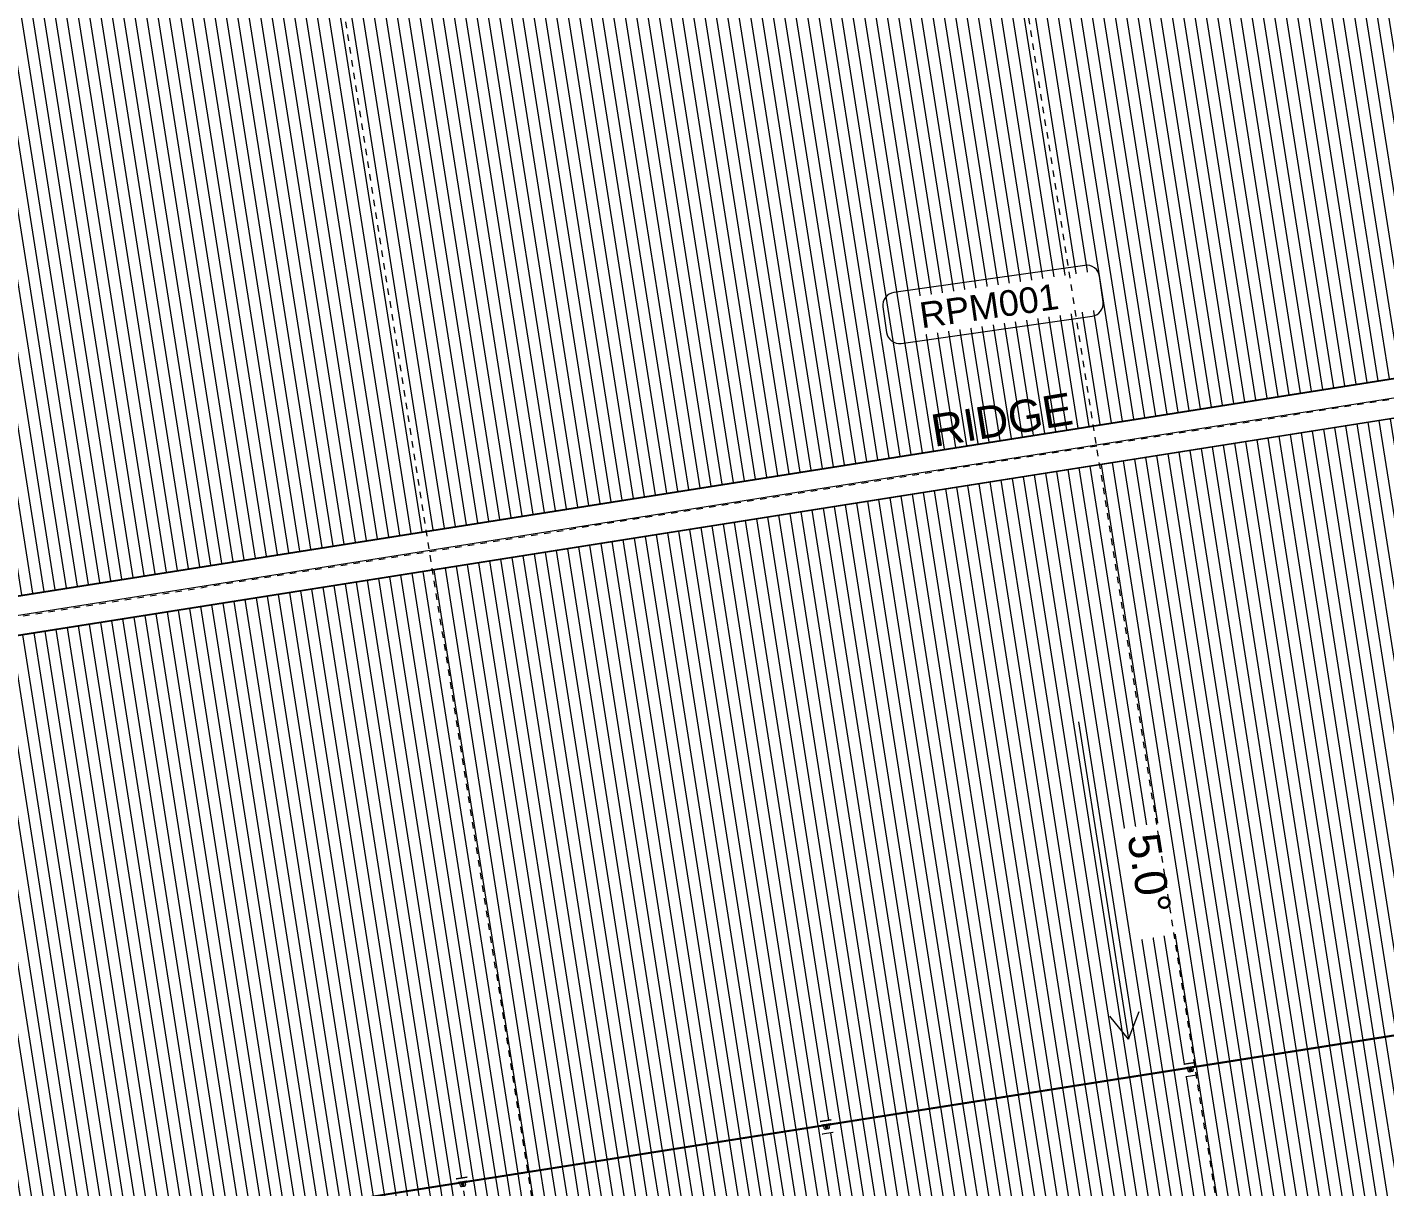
# Model space of a CAD drawing. Header units: metres. Extents: x -2358 to -2216, y 3959 to 4067.
# Drawn here: x -2287.64 to -2266.53, y 4015.46 to 4033.5 of the extents above; entities that cross this region are included whole.
import ezdxf

# ---------------------------------------------------------------- set-up
doc = ezdxf.new("R2010")
doc.units = ezdxf.units.M
doc.linetypes.add('Grid Line', pattern=[0.021, 0.012, -0.003, 0.003, -0.003])
for name, color, linetype, lineweight in [('A-ROOF', 132, 'Continuous', 5), ('A-ROOF-IDEN', 132, 'Continuous', 5), ('A-ROOF-PATT', 132, 'Continuous', 5), ('G-ANNO-DIMS', 111, 'Continuous', 5), ('G-ANNO-TEXT', 231, 'Continuous', 5), ('Q-SPCQ', 91, 'Continuous', 5), ('S-GRID', 1, 'Continuous', 5)]:
    doc.layers.add(name, color=color, linetype=linetype, lineweight=lineweight)
doc.styles.add('Arial', font='arial.ttf', dxfattribs={"height": 0.5})
doc.styles.add('Arial_1', font='arial.ttf', dxfattribs={"height": 0.4})

# ---------------------------------------------------------------- blocks, each defined once
blk = doc.blocks.new('Static Line_Sayfa_Metal Deck_Pan Mount - Up to 15 _ pitch - Max 2 Users-1847625-ROOF - Part B')
at = {"layer": 'Q-SPCQ'}
for p, q in [((-2241.27, 4021.782), (-2314.822, 4010.184)), ((-2314.821, 4010.176), (-2241.269, 4021.774)), ((-2269.656, 4017.371), (-2269.652, 4017.37)), ((-2269.651, 4017.37), (-2269.654, 4017.371)), ((-2269.651, 4017.37), (-2269.487, 4017.396)), ((-2269.489, 4017.396), (-2269.65, 4017.37)), ((-2269.485, 4017.398), (-2269.488, 4017.396)), ((-2269.486, 4017.396), (-2269.483, 4017.398)), ((-2269.625, 4017.313), (-2269.629, 4017.311)), ((-2269.628, 4017.306), (-2269.629, 4017.311)), ((-2269.627, 4017.302), (-2269.628, 4017.306)), ((-2269.627, 4017.301), (-2269.623, 4017.301)), ((-2269.621, 4017.173), (-2269.625, 4017.174)), ((-2269.497, 4017.333), (-2269.622, 4017.314)), ((-2269.62, 4017.301), (-2269.495, 4017.321)), ((-2269.456, 4017.199), (-2269.62, 4017.173)), ((-2269.521, 4017.331), (-2269.6, 4017.319)), ((-2269.6, 4017.318), (-2269.6, 4017.319)), ((-2269.599, 4017.318), (-2269.599, 4017.317)), ((-2269.591, 4017.263), (-2269.597, 4017.305)), ((-2269.574, 4017.251), (-2269.524, 4017.259)), ((-2269.573, 4017.281), (-2269.573, 4017.281)), ((-2269.565, 4017.282), (-2269.565, 4017.282)), ((-2269.563, 4017.282), (-2269.563, 4017.282)), ((-2269.544, 4017.285), (-2269.544, 4017.285)), ((-2269.542, 4017.285), (-2269.542, 4017.286)), ((-2269.534, 4017.287), (-2269.534, 4017.287)), ((-2269.52, 4017.329), (-2269.521, 4017.331)), ((-2269.521, 4017.331), (-2269.521, 4017.331)), ((-2269.518, 4017.318), (-2269.512, 4017.276)), ((-2269.491, 4017.333), (-2269.495, 4017.334)), ((-2269.493, 4017.321), (-2269.489, 4017.323)), ((-2269.491, 4017.333), (-2269.49, 4017.328)), ((-2269.49, 4017.328), (-2269.489, 4017.323)), ((-2269.452, 4017.201), (-2269.455, 4017.199)), ((-2275.314, 4016.479), (-2275.31, 4016.478)), ((-2275.308, 4016.478), (-2275.312, 4016.479)), ((-2275.309, 4016.478), (-2275.145, 4016.504)), ((-2275.147, 4016.504), (-2275.307, 4016.478)), ((-2275.282, 4016.421), (-2275.287, 4016.419)), ((-2275.286, 4016.414), (-2275.287, 4016.419)), ((-2275.285, 4016.409), (-2275.286, 4016.414)), ((-2275.285, 4016.41), (-2275.285, 4016.412)), ((-2275.285, 4016.409), (-2275.28, 4016.409)), ((-2275.155, 4016.441), (-2275.28, 4016.422)), ((-2275.278, 4016.409), (-2275.153, 4016.429)), ((-2275.178, 4016.439), (-2275.257, 4016.426)), ((-2275.257, 4016.426), (-2275.257, 4016.426)), ((-2275.257, 4016.426), (-2275.257, 4016.425)), ((-2275.249, 4016.371), (-2275.255, 4016.413)), ((-2275.231, 4016.389), (-2275.231, 4016.389)), ((-2275.231, 4016.359), (-2275.182, 4016.367)), ((-2275.223, 4016.39), (-2275.223, 4016.389)), ((-2275.221, 4016.39), (-2275.221, 4016.39)), ((-2275.202, 4016.393), (-2275.202, 4016.393)), ((-2275.2, 4016.393), (-2275.2, 4016.394)), ((-2275.192, 4016.395), (-2275.192, 4016.395)), ((-2275.178, 4016.437), (-2275.178, 4016.439)), ((-2275.178, 4016.439), (-2275.178, 4016.439)), ((-2275.176, 4016.425), (-2275.17, 4016.384)), ((-2275.148, 4016.441), (-2275.153, 4016.441)), ((-2275.151, 4016.429), (-2275.147, 4016.431)), ((-2275.148, 4016.441), (-2275.147, 4016.436)), ((-2275.147, 4016.435), (-2275.147, 4016.431)), ((-2275.147, 4016.434), (-2275.147, 4016.432)), ((-2275.143, 4016.505), (-2275.146, 4016.504)), ((-2275.144, 4016.504), (-2275.141, 4016.506)), ((-2275.279, 4016.281), (-2275.283, 4016.282)), ((-2275.114, 4016.307), (-2275.278, 4016.281)), ((-2275.11, 4016.309), (-2275.113, 4016.307)), ((-2280.971, 4015.586), (-2280.967, 4015.586)), ((-2280.966, 4015.586), (-2280.969, 4015.587)), ((-2280.966, 4015.586), (-2280.803, 4015.612)), ((-2280.804, 4015.612), (-2280.965, 4015.586)), ((-2280.94, 4015.529), (-2280.944, 4015.527)), ((-2280.943, 4015.522), (-2280.944, 4015.527)), ((-2280.943, 4015.517), (-2280.943, 4015.522)), ((-2280.943, 4015.517), (-2280.938, 4015.517)), ((-2280.813, 4015.549), (-2280.938, 4015.529)), ((-2280.936, 4015.517), (-2280.811, 4015.536)), ((-2280.836, 4015.547), (-2280.915, 4015.534)), ((-2280.915, 4015.534), (-2280.915, 4015.534)), ((-2280.915, 4015.534), (-2280.915, 4015.533)), ((-2280.906, 4015.479), (-2280.913, 4015.521)), ((-2280.889, 4015.497), (-2280.889, 4015.497)), ((-2280.889, 4015.467), (-2280.84, 4015.474)), ((-2280.881, 4015.498), (-2280.881, 4015.497)), ((-2280.878, 4015.497), (-2280.878, 4015.497)), ((-2280.859, 4015.5), (-2280.859, 4015.501)), ((-2280.857, 4015.501), (-2280.857, 4015.502)), ((-2280.849, 4015.503), (-2280.849, 4015.503)), ((-2280.836, 4015.545), (-2280.836, 4015.547)), ((-2280.836, 4015.547), (-2280.836, 4015.547)), ((-2280.834, 4015.533), (-2280.827, 4015.492)), ((-2280.806, 4015.549), (-2280.81, 4015.549)), ((-2280.808, 4015.537), (-2280.804, 4015.539)), ((-2280.806, 4015.549), (-2280.805, 4015.543)), ((-2280.805, 4015.543), (-2280.804, 4015.539)), ((-2280.8, 4015.613), (-2280.803, 4015.612)), ((-2280.802, 4015.612), (-2280.798, 4015.614))]:
    blk.add_line(p, q, dxfattribs=at)
at = {"layer": 'Q-SPCQ', "flags": 128}
for points in [[(-2269.625, 4017.313), (-2269.624, 4017.313), (-2269.624, 4017.313), (-2269.624, 4017.313), (-2269.623, 4017.314), (-2269.623, 4017.314), (-2269.622, 4017.314)], [(-2269.62, 4017.301), (-2269.621, 4017.301), (-2269.621, 4017.301), (-2269.622, 4017.301), (-2269.622, 4017.301), (-2269.622, 4017.301), (-2269.623, 4017.301)], [(-2269.565, 4017.282), (-2269.565, 4017.281), (-2269.565, 4017.281), (-2269.565, 4017.28), (-2269.565, 4017.28), (-2269.565, 4017.279), (-2269.564, 4017.279), (-2269.564, 4017.278), (-2269.564, 4017.278), (-2269.564, 4017.278), (-2269.564, 4017.277), (-2269.563, 4017.277), (-2269.563, 4017.276), (-2269.563, 4017.276), (-2269.562, 4017.276), (-2269.562, 4017.275), (-2269.562, 4017.275), (-2269.561, 4017.275), (-2269.561, 4017.274), (-2269.561, 4017.274), (-2269.56, 4017.274), (-2269.56, 4017.274), (-2269.56, 4017.273), (-2269.559, 4017.273), (-2269.559, 4017.273), (-2269.558, 4017.273), (-2269.558, 4017.272), (-2269.557, 4017.272), (-2269.557, 4017.272), (-2269.556, 4017.272), (-2269.556, 4017.272), (-2269.556, 4017.272), (-2269.555, 4017.272), (-2269.555, 4017.272), (-2269.554, 4017.272), (-2269.554, 4017.272), (-2269.553, 4017.272), (-2269.553, 4017.272), (-2269.552, 4017.272), (-2269.552, 4017.272), (-2269.552, 4017.272)], [(-2269.563, 4017.282), (-2269.563, 4017.281), (-2269.563, 4017.281), (-2269.563, 4017.28), (-2269.563, 4017.28), (-2269.563, 4017.28), (-2269.562, 4017.279), (-2269.562, 4017.279), (-2269.562, 4017.279), (-2269.562, 4017.278), (-2269.562, 4017.278), (-2269.561, 4017.278), (-2269.561, 4017.277), (-2269.561, 4017.277), (-2269.561, 4017.277), (-2269.561, 4017.276), (-2269.56, 4017.276), (-2269.56, 4017.276), (-2269.56, 4017.276), (-2269.559, 4017.275), (-2269.559, 4017.275), (-2269.559, 4017.275), (-2269.558, 4017.275), (-2269.558, 4017.275), (-2269.558, 4017.274), (-2269.557, 4017.274), (-2269.557, 4017.274), (-2269.557, 4017.274), (-2269.556, 4017.274), (-2269.556, 4017.274), (-2269.556, 4017.274), (-2269.555, 4017.274), (-2269.555, 4017.273), (-2269.554, 4017.273), (-2269.554, 4017.273), (-2269.554, 4017.273), (-2269.553, 4017.273), (-2269.553, 4017.273), (-2269.552, 4017.273), (-2269.552, 4017.274), (-2269.552, 4017.274)], [(-2269.552, 4017.272), (-2269.551, 4017.272), (-2269.551, 4017.272), (-2269.55, 4017.272), (-2269.55, 4017.272), (-2269.549, 4017.272), (-2269.549, 4017.273), (-2269.549, 4017.273), (-2269.548, 4017.273), (-2269.548, 4017.273), (-2269.547, 4017.273), (-2269.547, 4017.274), (-2269.547, 4017.274), (-2269.546, 4017.274), (-2269.546, 4017.275), (-2269.545, 4017.275), (-2269.545, 4017.275), (-2269.545, 4017.276), (-2269.545, 4017.276), (-2269.544, 4017.276), (-2269.544, 4017.277), (-2269.544, 4017.277), (-2269.543, 4017.277), (-2269.543, 4017.278), (-2269.543, 4017.278), (-2269.543, 4017.279), (-2269.543, 4017.279), (-2269.542, 4017.28), (-2269.542, 4017.28), (-2269.542, 4017.28), (-2269.542, 4017.281), (-2269.542, 4017.281), (-2269.542, 4017.282), (-2269.542, 4017.282), (-2269.542, 4017.283), (-2269.542, 4017.283), (-2269.542, 4017.284), (-2269.542, 4017.284), (-2269.542, 4017.285), (-2269.542, 4017.285), (-2269.542, 4017.285)], [(-2269.552, 4017.274), (-2269.552, 4017.274), (-2269.551, 4017.274), (-2269.551, 4017.274), (-2269.55, 4017.274), (-2269.55, 4017.274), (-2269.55, 4017.274), (-2269.549, 4017.274), (-2269.549, 4017.274), (-2269.549, 4017.275), (-2269.548, 4017.275), (-2269.548, 4017.275), (-2269.548, 4017.275), (-2269.547, 4017.276), (-2269.547, 4017.276), (-2269.547, 4017.276), (-2269.547, 4017.276), (-2269.546, 4017.277), (-2269.546, 4017.277), (-2269.546, 4017.277), (-2269.546, 4017.278), (-2269.545, 4017.278), (-2269.545, 4017.278), (-2269.545, 4017.278), (-2269.545, 4017.279), (-2269.545, 4017.279), (-2269.544, 4017.28), (-2269.544, 4017.28), (-2269.544, 4017.28), (-2269.544, 4017.281), (-2269.544, 4017.281), (-2269.544, 4017.281), (-2269.544, 4017.282), (-2269.544, 4017.282), (-2269.544, 4017.283), (-2269.544, 4017.283), (-2269.544, 4017.283), (-2269.544, 4017.284), (-2269.544, 4017.284), (-2269.544, 4017.285), (-2269.544, 4017.285)], [(-2269.497, 4017.333), (-2269.497, 4017.334), (-2269.496, 4017.334), (-2269.496, 4017.334), (-2269.496, 4017.334), (-2269.495, 4017.334), (-2269.495, 4017.334)], [(-2269.493, 4017.321), (-2269.493, 4017.321), (-2269.494, 4017.321), (-2269.494, 4017.321), (-2269.494, 4017.321), (-2269.495, 4017.321), (-2269.495, 4017.321)], [(-2275.282, 4016.421), (-2275.282, 4016.421), (-2275.282, 4016.421), (-2275.281, 4016.421), (-2275.281, 4016.421), (-2275.281, 4016.422), (-2275.28, 4016.422)], [(-2275.278, 4016.409), (-2275.279, 4016.409), (-2275.279, 4016.409), (-2275.279, 4016.409), (-2275.28, 4016.409), (-2275.28, 4016.409), (-2275.28, 4016.409)], [(-2275.223, 4016.389), (-2275.223, 4016.389), (-2275.223, 4016.389), (-2275.223, 4016.388), (-2275.222, 4016.388), (-2275.222, 4016.387), (-2275.222, 4016.387), (-2275.222, 4016.386), (-2275.222, 4016.386), (-2275.221, 4016.385), (-2275.221, 4016.385), (-2275.221, 4016.385), (-2275.221, 4016.384), (-2275.22, 4016.384), (-2275.22, 4016.384), (-2275.22, 4016.383), (-2275.219, 4016.383), (-2275.219, 4016.383), (-2275.219, 4016.382), (-2275.218, 4016.382), (-2275.218, 4016.382), (-2275.218, 4016.381), (-2275.217, 4016.381), (-2275.217, 4016.381), (-2275.216, 4016.381), (-2275.216, 4016.381), (-2275.216, 4016.38), (-2275.215, 4016.38), (-2275.215, 4016.38), (-2275.214, 4016.38), (-2275.214, 4016.38), (-2275.213, 4016.38), (-2275.213, 4016.38), (-2275.212, 4016.38), (-2275.212, 4016.38), (-2275.211, 4016.38), (-2275.211, 4016.38), (-2275.21, 4016.38), (-2275.21, 4016.38), (-2275.21, 4016.38), (-2275.209, 4016.38)], [(-2275.221, 4016.39), (-2275.221, 4016.389), (-2275.221, 4016.389), (-2275.221, 4016.388), (-2275.22, 4016.388), (-2275.22, 4016.388), (-2275.22, 4016.387), (-2275.22, 4016.387), (-2275.22, 4016.387), (-2275.22, 4016.386), (-2275.219, 4016.386), (-2275.219, 4016.386), (-2275.219, 4016.385), (-2275.219, 4016.385), (-2275.218, 4016.385), (-2275.218, 4016.384), (-2275.218, 4016.384), (-2275.218, 4016.384), (-2275.217, 4016.384), (-2275.217, 4016.383), (-2275.217, 4016.383), (-2275.216, 4016.383), (-2275.216, 4016.383), (-2275.216, 4016.382), (-2275.215, 4016.382), (-2275.215, 4016.382), (-2275.215, 4016.382), (-2275.214, 4016.382), (-2275.214, 4016.382), (-2275.214, 4016.382), (-2275.213, 4016.382), (-2275.213, 4016.381), (-2275.212, 4016.381), (-2275.212, 4016.381), (-2275.212, 4016.381), (-2275.211, 4016.381), (-2275.211, 4016.381), (-2275.211, 4016.381), (-2275.21, 4016.381), (-2275.21, 4016.381), (-2275.21, 4016.381)], [(-2275.21, 4016.381), (-2275.209, 4016.381), (-2275.209, 4016.382), (-2275.209, 4016.382), (-2275.208, 4016.382), (-2275.208, 4016.382), (-2275.207, 4016.382), (-2275.207, 4016.382), (-2275.207, 4016.382), (-2275.206, 4016.383), (-2275.206, 4016.383), (-2275.206, 4016.383), (-2275.205, 4016.383), (-2275.205, 4016.383), (-2275.205, 4016.384), (-2275.205, 4016.384), (-2275.204, 4016.384), (-2275.204, 4016.384), (-2275.204, 4016.385), (-2275.203, 4016.385), (-2275.203, 4016.385), (-2275.203, 4016.386), (-2275.203, 4016.386), (-2275.203, 4016.386), (-2275.202, 4016.387), (-2275.202, 4016.387), (-2275.202, 4016.387), (-2275.202, 4016.388), (-2275.202, 4016.388), (-2275.202, 4016.389), (-2275.202, 4016.389), (-2275.202, 4016.389), (-2275.202, 4016.39), (-2275.202, 4016.39), (-2275.201, 4016.39), (-2275.201, 4016.391), (-2275.201, 4016.391), (-2275.201, 4016.392), (-2275.202, 4016.392), (-2275.202, 4016.392), (-2275.202, 4016.393)], [(-2275.209, 4016.38), (-2275.209, 4016.38), (-2275.208, 4016.38), (-2275.208, 4016.38), (-2275.208, 4016.38), (-2275.207, 4016.38), (-2275.207, 4016.38), (-2275.206, 4016.381), (-2275.206, 4016.381), (-2275.205, 4016.381), (-2275.205, 4016.381), (-2275.205, 4016.382), (-2275.204, 4016.382), (-2275.204, 4016.382), (-2275.204, 4016.382), (-2275.203, 4016.383), (-2275.203, 4016.383), (-2275.203, 4016.383), (-2275.202, 4016.384), (-2275.202, 4016.384), (-2275.202, 4016.385), (-2275.201, 4016.385), (-2275.201, 4016.385), (-2275.201, 4016.386), (-2275.201, 4016.386), (-2275.2, 4016.387), (-2275.2, 4016.387), (-2275.2, 4016.387), (-2275.2, 4016.388), (-2275.2, 4016.388), (-2275.2, 4016.389), (-2275.2, 4016.389), (-2275.2, 4016.39), (-2275.2, 4016.39), (-2275.199, 4016.391), (-2275.199, 4016.391), (-2275.199, 4016.392), (-2275.199, 4016.392), (-2275.2, 4016.393), (-2275.2, 4016.393), (-2275.2, 4016.393)], [(-2275.155, 4016.441), (-2275.155, 4016.441), (-2275.154, 4016.441), (-2275.154, 4016.441), (-2275.153, 4016.441), (-2275.153, 4016.441), (-2275.153, 4016.441)], [(-2275.151, 4016.429), (-2275.151, 4016.429), (-2275.151, 4016.429), (-2275.152, 4016.429), (-2275.152, 4016.429), (-2275.153, 4016.429), (-2275.153, 4016.429)], [(-2280.94, 4015.529), (-2280.94, 4015.529), (-2280.939, 4015.529), (-2280.939, 4015.529), (-2280.939, 4015.529), (-2280.938, 4015.529), (-2280.938, 4015.529)], [(-2280.936, 4015.517), (-2280.936, 4015.517), (-2280.937, 4015.517), (-2280.937, 4015.517), (-2280.937, 4015.517), (-2280.938, 4015.517), (-2280.938, 4015.517)], [(-2280.881, 4015.497), (-2280.88, 4015.497), (-2280.88, 4015.496), (-2280.88, 4015.496), (-2280.88, 4015.496), (-2280.88, 4015.495), (-2280.88, 4015.495), (-2280.88, 4015.494), (-2280.879, 4015.494), (-2280.879, 4015.493), (-2280.879, 4015.493), (-2280.879, 4015.493), (-2280.878, 4015.492), (-2280.878, 4015.492), (-2280.878, 4015.491), (-2280.877, 4015.491), (-2280.877, 4015.491), (-2280.877, 4015.49), (-2280.876, 4015.49), (-2280.876, 4015.49), (-2280.876, 4015.49), (-2280.875, 4015.489), (-2280.875, 4015.489), (-2280.874, 4015.489), (-2280.874, 4015.489), (-2280.874, 4015.488), (-2280.873, 4015.488), (-2280.873, 4015.488), (-2280.872, 4015.488), (-2280.872, 4015.488), (-2280.871, 4015.488), (-2280.871, 4015.488), (-2280.87, 4015.488), (-2280.87, 4015.488), (-2280.87, 4015.487), (-2280.869, 4015.487), (-2280.869, 4015.487), (-2280.868, 4015.487), (-2280.868, 4015.488), (-2280.867, 4015.488), (-2280.867, 4015.488)], [(-2280.878, 4015.497), (-2280.878, 4015.497), (-2280.878, 4015.497), (-2280.878, 4015.496), (-2280.878, 4015.496), (-2280.878, 4015.496), (-2280.878, 4015.495), (-2280.878, 4015.495), (-2280.877, 4015.494), (-2280.877, 4015.494), (-2280.877, 4015.494), (-2280.877, 4015.493), (-2280.877, 4015.493), (-2280.876, 4015.493), (-2280.876, 4015.493), (-2280.876, 4015.492), (-2280.876, 4015.492), (-2280.875, 4015.492), (-2280.875, 4015.491), (-2280.875, 4015.491), (-2280.874, 4015.491), (-2280.874, 4015.491), (-2280.874, 4015.491), (-2280.873, 4015.49), (-2280.873, 4015.49), (-2280.873, 4015.49), (-2280.872, 4015.49), (-2280.872, 4015.49), (-2280.872, 4015.49), (-2280.871, 4015.489), (-2280.871, 4015.489), (-2280.871, 4015.489), (-2280.87, 4015.489), (-2280.87, 4015.489), (-2280.869, 4015.489), (-2280.869, 4015.489), (-2280.869, 4015.489), (-2280.868, 4015.489), (-2280.868, 4015.489), (-2280.867, 4015.489), (-2280.867, 4015.489)], [(-2280.867, 4015.488), (-2280.867, 4015.488), (-2280.866, 4015.488), (-2280.866, 4015.488), (-2280.865, 4015.488), (-2280.865, 4015.488), (-2280.864, 4015.488), (-2280.864, 4015.489), (-2280.864, 4015.489), (-2280.863, 4015.489), (-2280.863, 4015.489), (-2280.862, 4015.489), (-2280.862, 4015.49), (-2280.862, 4015.49), (-2280.861, 4015.49), (-2280.861, 4015.491), (-2280.861, 4015.491), (-2280.86, 4015.491), (-2280.86, 4015.492), (-2280.86, 4015.492), (-2280.859, 4015.492), (-2280.859, 4015.493), (-2280.859, 4015.493), (-2280.859, 4015.494), (-2280.858, 4015.494), (-2280.858, 4015.494), (-2280.858, 4015.495), (-2280.858, 4015.495), (-2280.858, 4015.496), (-2280.858, 4015.496), (-2280.857, 4015.497), (-2280.857, 4015.497), (-2280.857, 4015.498), (-2280.857, 4015.498), (-2280.857, 4015.499), (-2280.857, 4015.499), (-2280.857, 4015.499), (-2280.857, 4015.5), (-2280.857, 4015.5), (-2280.857, 4015.501), (-2280.857, 4015.501)], [(-2280.867, 4015.489), (-2280.867, 4015.489), (-2280.867, 4015.489), (-2280.866, 4015.49), (-2280.866, 4015.49), (-2280.865, 4015.49), (-2280.865, 4015.49), (-2280.865, 4015.49), (-2280.864, 4015.49), (-2280.864, 4015.49), (-2280.864, 4015.491), (-2280.863, 4015.491), (-2280.863, 4015.491), (-2280.863, 4015.491), (-2280.863, 4015.492), (-2280.862, 4015.492), (-2280.862, 4015.492), (-2280.862, 4015.492), (-2280.861, 4015.493), (-2280.861, 4015.493), (-2280.861, 4015.493), (-2280.861, 4015.494), (-2280.861, 4015.494), (-2280.86, 4015.494), (-2280.86, 4015.495), (-2280.86, 4015.495), (-2280.86, 4015.495), (-2280.86, 4015.496), (-2280.86, 4015.496), (-2280.859, 4015.496), (-2280.859, 4015.497), (-2280.859, 4015.497), (-2280.859, 4015.498), (-2280.859, 4015.498), (-2280.859, 4015.498), (-2280.859, 4015.499), (-2280.859, 4015.499), (-2280.859, 4015.5), (-2280.859, 4015.5), (-2280.859, 4015.5), (-2280.859, 4015.5)], [(-2280.813, 4015.549), (-2280.812, 4015.549), (-2280.812, 4015.549), (-2280.811, 4015.549), (-2280.811, 4015.549), (-2280.811, 4015.549), (-2280.81, 4015.549)], [(-2280.808, 4015.537), (-2280.809, 4015.537), (-2280.809, 4015.537), (-2280.81, 4015.537), (-2280.81, 4015.537), (-2280.81, 4015.536), (-2280.811, 4015.536)]]:
    blk.add_lwpolyline(points, dxfattribs=at)
at = {"layer": 'Q-SPCQ'}
for centre, major_axis, ratio, start_param, end_param in [((-2269.651, 4017.37), (0.000988, 0.000156), 0.087156, 3.393752, 4.712389), ((-2269.65, 4017.371), (0.000988, 0.000156), 0.087156, 3.393752, 3.833298), ((-2269.65, 4017.371), (0.000988, 0.000156), 0.087156, 4.492616, 4.712389), ((-2269.489, 4017.396), (0.000988, 0.000156), 0.087156, 4.712389, 4.932162), ((-2269.489, 4017.396), (0.000988, 0.000156), 0.087156, 5.371707, 6.031026), ((-2269.487, 4017.396), (0.000988, 0.000156), 0.087156, 4.712389, 6.031026), ((-2269.62, 4017.173), (0.000988, 0.000156), 0.087156, 3.393752, 4.712389), ((-2269.661, 4017.306), (0.0691, 0.0109), 0.087156, 0.229391, 0.458783), ((-2269.576, 4017.266), (0.0148, 0.0023), 0.996195, 3.141593, 4.712389), ((-2269.576, 4017.266), (0.0148, 0.0023), 0.996195, 3.435816, 4.147516), ((-2269.554, 4017.284), (0.0196, 0.0031), 0.996195, 1.570796, 3.141593), ((-2269.554, 4017.284), (0.0196, 0.0031), 0.996195, 1.570796, 4.712389), ((-2269.554, 4017.284), (0.0116, 0.0018), 0.996195, 1.570796, 4.712389), ((-2269.554, 4017.284), (0.0196, 0.0031), 0.996195, 0, 1.570796), ((-2269.554, 4017.284), (0.0196, 0.0031), 0.996195, 4.712389, 7.853982), ((-2269.554, 4017.284), (0.0116, 0.0018), 0.996195, 4.712389, 7.853982), ((-2269.458, 4017.338), (0.0691, 0.0109), 0.087156, 2.68281, 2.912201), ((-2269.527, 4017.273), (0.0148, 0.0023), 0.996195, 4.712389, 6.283185), ((-2269.527, 4017.274), (0.0148, 0.0023), 0.996195, 5.565007, 5.954166), ((-2269.456, 4017.199), (0.000988, 0.000156), 0.087156, 4.712389, 6.031026), ((-2275.309, 4016.478), (0.000988, 0.000156), 0.087156, 3.393752, 4.712389), ((-2275.307, 4016.478), (0.000988, 0.000156), 0.087156, 4.492616, 4.712389), ((-2275.307, 4016.478), (0.000988, 0.000156), 0.087156, 3.393752, 3.833298), ((-2275.319, 4016.414), (0.0691, 0.0109), 0.087156, 0.229391, 0.458783), ((-2275.234, 4016.374), (0.0148, 0.0023), 0.996195, 3.141593, 4.712389), ((-2275.234, 4016.374), (0.0148, 0.0023), 0.996195, 3.435816, 4.147516), ((-2275.211, 4016.392), (0.0196, 0.0031), 0.996195, 1.570796, 3.141593), ((-2275.211, 4016.392), (0.0196, 0.0031), 0.996195, 1.570796, 4.712389), ((-2275.211, 4016.392), (0.0116, 0.0018), 0.996195, 1.570796, 4.712389), ((-2275.211, 4016.392), (0.0196, 0.0031), 0.996195, 0, 1.570796), ((-2275.211, 4016.392), (0.0196, 0.0031), 0.996195, 4.712389, 7.853982), ((-2275.211, 4016.392), (0.0116, 0.0018), 0.996195, 4.712389, 7.853982), ((-2275.116, 4016.446), (0.0691, 0.0109), 0.087156, 2.68281, 2.912201), ((-2275.184, 4016.381), (0.0148, 0.0023), 0.996195, 4.712389, 6.283185), ((-2275.184, 4016.382), (0.0148, 0.0023), 0.996195, 5.565007, 5.954166), ((-2275.147, 4016.504), (0.000988, 0.000156), 0.087156, 4.712389, 4.932162), ((-2275.147, 4016.504), (0.000988, 0.000156), 0.087156, 5.371707, 6.031026), ((-2275.145, 4016.504), (0.000988, 0.000156), 0.087156, 4.712389, 6.031026), ((-2275.278, 4016.281), (0.000988, 0.000156), 0.087156, 3.393752, 4.712389), ((-2275.114, 4016.307), (0.000988, 0.000156), 0.087156, 4.712389, 6.031026), ((-2280.967, 4015.586), (0.000988, 0.000156), 0.087156, 3.393752, 4.712389), ((-2280.965, 4015.586), (0.000988, 0.000156), 0.087156, 3.393752, 3.833298), ((-2280.965, 4015.586), (0.000988, 0.000156), 0.087156, 4.492616, 4.712389), ((-2280.977, 4015.522), (0.0691, 0.0109), 0.087156, 0.229391, 0.458783), ((-2280.891, 4015.481), (0.0148, 0.0023), 0.996195, 3.141593, 4.712389), ((-2280.891, 4015.482), (0.0148, 0.0023), 0.996195, 3.435816, 4.147516), ((-2280.869, 4015.5), (0.0196, 0.0031), 0.996195, 1.570796, 3.141593), ((-2280.869, 4015.5), (0.0196, 0.0031), 0.996195, 1.570796, 4.712389), ((-2280.869, 4015.5), (0.0116, 0.0018), 0.996195, 1.570796, 4.712389), ((-2280.869, 4015.5), (0.0196, 0.0031), 0.996195, 0, 1.570796), ((-2280.869, 4015.5), (0.0196, 0.0031), 0.996195, 4.712389, 7.853982), ((-2280.869, 4015.5), (0.0116, 0.0018), 0.996195, 4.712389, 7.853982), ((-2280.773, 4015.554), (0.0691, 0.0109), 0.087156, 2.68281, 2.912201), ((-2280.842, 4015.489), (0.0148, 0.0023), 0.996195, 4.712389, 6.283185), ((-2280.842, 4015.489), (0.0148, 0.0023), 0.996195, 5.565007, 5.954166), ((-2280.804, 4015.612), (0.000988, 0.000156), 0.087156, 5.371707, 6.031026), ((-2280.804, 4015.612), (0.000988, 0.000156), 0.087156, 4.712389, 4.932162), ((-2280.803, 4015.612), (0.000988, 0.000156), 0.087156, 4.712389, 6.031026)]:
    blk.add_ellipse(centre, major_axis=major_axis, ratio=ratio, start_param=start_param, end_param=end_param, dxfattribs=at)
blk = doc.blocks.new('Ridge Capping - Ridge Capping-1882401-ROOF - Part B')
at = {"layer": 'A-ROOF'}
for p, q in [((-2322.602, 4019.156), (-2233.048, 4033.309)), ((-2322.601, 4019.148), (-2233.037, 4033.303)), ((-2232.99, 4033.007), (-2322.795, 4018.815)), ((-2322.722, 4018.524), (-2232.943, 4032.712)), ((-2322.607, 4018.534), (-2232.952, 4032.702))]:
    blk.add_line(p, q, dxfattribs=at)
blk = doc.blocks.new('Roof Tag - Roof Tag 17W-1080807-ROOF - Part B')
at = {"layer": 'A-ROOF-IDEN'}
for p, q in [((0.0075, 0.002), (-0.0075, 0.002)), ((-0.0085, 0.001), (-0.0085, -0.001)), ((0.0085, -0.001), (0.0085, 0.001)), ((-0.0075, -0.002), (0.0075, -0.002))]:
    blk.add_line(p, q, dxfattribs=at)
for centre, start, end in [((-0.0075, 0.001), 90, 180), ((0.0075, 0.001), 360, 90), ((-0.0075, -0.001), 180, 270), ((0.0075, -0.001), 270, 0)]:
    blk.add_arc(centre, 0.001, start, end, dxfattribs=at)

msp = doc.modelspace()

# ---------------------------------------------------------------- hatches: boundary and pattern name
at = {"layer": 'A-ROOF-PATT'}
h = msp.add_hatch(dxfattribs=at)
h.set_pattern_fill('FP_5', color=256, style=0, pattern_type=2)
h.set_pattern_definition([(279, (-407.231, -207.713), (0.1728454596, 0.0273760314), [])])
h.paths.add_polyline_path([(-2322.602, 4019.156), (-2233.048, 4033.309), (-2236.106, 4052.614), (-2325.791, 4038.408), (-2325.542, 4036.836), (-2325.405, 4036.856), (-2322.871, 4020.853)])
h.paths.add_polyline_path([(-2318.159, 4029.239), (-2318.156, 4029.24), (-2318.156, 4029.239)])
h.paths.add_polyline_path([(-2283.786, 4034.822), (-2283.786, 4034.822), (-2283.782, 4034.822)])
h.paths.add_polyline_path([(-2255.622, 4039.355), (-2255.622, 4039.355), (-2255.618, 4039.355)])
h.paths.add_polyline_path([(-2244.356, 4041.169), (-2244.356, 4041.169), (-2244.352, 4041.169)])
h.paths.add_polyline_path([(-2239.344, 4041.923), (-2239.342, 4041.924), (-2239.342, 4041.924)])
h.paths.add_polyline_path([(-2323.545, 4028.254), (-2323.569, 4028.408), (-2323.025, 4028.496), (-2323.019, 4028.456), (-2322.97, 4028.463), (-2322.785, 4028.494), (-2317.745, 4029.308), (-2317.753, 4029.354), (-2317.749, 4029.353), (-2317.748, 4029.356), (-2317.584, 4029.382), (-2317.583, 4029.382), (-2317.58, 4029.381), (-2317.572, 4029.334), (-2312.112, 4030.213), (-2312.12, 4030.26), (-2312.116, 4030.26), (-2312.115, 4030.262), (-2311.951, 4030.288), (-2311.95, 4030.289), (-2311.947, 4030.288), (-2311.939, 4030.241), (-2306.479, 4031.12), (-2306.487, 4031.167), (-2306.483, 4031.167), (-2306.482, 4031.169), (-2306.318, 4031.195), (-2306.317, 4031.195), (-2306.314, 4031.195), (-2306.306, 4031.148), (-2300.846, 4032.027), (-2300.854, 4032.074), (-2300.85, 4032.073), (-2300.85, 4032.076), (-2300.685, 4032.102), (-2300.684, 4032.102), (-2300.681, 4032.101), (-2300.673, 4032.054), (-2295.213, 4032.933), (-2295.221, 4032.98), (-2295.217, 4032.98), (-2295.217, 4032.982), (-2295.052, 4033.008), (-2295.051, 4033.009), (-2295.048, 4033.008), (-2295.041, 4032.961), (-2289.58, 4033.84), (-2289.588, 4033.887), (-2289.584, 4033.887), (-2289.584, 4033.889), (-2289.419, 4033.915), (-2289.418, 4033.915), (-2289.415, 4033.915), (-2289.408, 4033.868), (-2283.948, 4034.746), (-2283.955, 4034.794), (-2283.951, 4034.793), (-2283.951, 4034.796), (-2283.786, 4034.821), (-2283.786, 4034.822), (-2283.782, 4034.821), (-2283.775, 4034.774), (-2278.315, 4035.653), (-2278.322, 4035.7), (-2278.318, 4035.7), (-2278.318, 4035.702), (-2278.153, 4035.728), (-2278.153, 4035.729), (-2278.149, 4035.728), (-2278.142, 4035.681), (-2272.682, 4036.56), (-2272.689, 4036.607), (-2272.686, 4036.606), (-2272.685, 4036.609), (-2272.52, 4036.635), (-2272.52, 4036.635), (-2272.516, 4036.635), (-2272.509, 4036.588), (-2267.049, 4037.466), (-2267.056, 4037.513), (-2267.053, 4037.513), (-2267.052, 4037.515), (-2266.887, 4037.541), (-2266.887, 4037.542), (-2266.884, 4037.541), (-2266.876, 4037.494), (-2261.416, 4038.373), (-2261.423, 4038.42), (-2261.42, 4038.42), (-2261.419, 4038.422), (-2261.254, 4038.448), (-2261.254, 4038.448), (-2261.251, 4038.448), (-2261.243, 4038.401), (-2255.783, 4039.28), (-2255.791, 4039.327), (-2255.787, 4039.326), (-2255.786, 4039.329), (-2255.622, 4039.355), (-2255.621, 4039.355), (-2255.618, 4039.355), (-2255.61, 4039.308), (-2250.15, 4040.186), (-2250.158, 4040.233), (-2250.154, 4040.233), (-2250.153, 4040.235), (-2249.989, 4040.261), (-2249.988, 4040.262), (-2249.985, 4040.261), (-2249.977, 4040.214), (-2244.517, 4041.093), (-2244.525, 4041.14), (-2244.521, 4041.14), (-2244.52, 4041.142), (-2244.356, 4041.168), (-2244.355, 4041.168), (-2244.352, 4041.168), (-2244.344, 4041.12), (-2244.156, 4041.15), (-2243.971, 4041.181), (-2239.07, 4041.969), (-2239.076, 4042.008), (-2238.531, 4042.095), (-2238.508, 4041.941), (-2239.052, 4041.854), (-2239.069, 4041.961), (-2239.155, 4041.947), (-2239.159, 4041.946), (-2239.192, 4041.942), (-2239.29, 4041.926), (-2239.301, 4041.923), (-2244.343, 4041.112), (-2244.32, 4040.971), (-2244.324, 4040.974), (-2244.325, 4040.972), (-2244.337, 4040.97), (-2244.49, 4040.946), (-2244.49, 4040.945), (-2244.493, 4040.945), (-2244.516, 4041.085), (-2249.976, 4040.206), (-2249.953, 4040.065), (-2249.957, 4040.067), (-2249.958, 4040.065), (-2249.97, 4040.063), (-2250.123, 4040.039), (-2250.123, 4040.039), (-2250.126, 4040.039), (-2250.149, 4040.179), (-2255.609, 4039.3), (-2255.586, 4039.158), (-2255.59, 4039.161), (-2255.591, 4039.158), (-2255.603, 4039.156), (-2255.755, 4039.132), (-2255.755, 4039.132), (-2255.759, 4039.132), (-2255.782, 4039.272), (-2261.242, 4038.393), (-2261.219, 4038.251), (-2261.223, 4038.254), (-2261.224, 4038.252), (-2261.236, 4038.25), (-2261.388, 4038.226), (-2261.388, 4038.225), (-2261.392, 4038.225), (-2261.415, 4038.365), (-2266.875, 4037.486), (-2266.852, 4037.345), (-2266.856, 4037.347), (-2266.857, 4037.345), (-2266.869, 4037.343), (-2267.021, 4037.319), (-2267.021, 4037.319), (-2267.025, 4037.319), (-2267.048, 4037.459), (-2272.508, 4036.58), (-2272.485, 4036.438), (-2272.489, 4036.441), (-2272.49, 4036.438), (-2272.502, 4036.436), (-2272.654, 4036.412), (-2272.654, 4036.412), (-2272.658, 4036.412), (-2272.68, 4036.552), (-2278.141, 4035.673), (-2278.118, 4035.531), (-2278.122, 4035.534), (-2278.122, 4035.532), (-2278.134, 4035.53), (-2278.287, 4035.506), (-2278.287, 4035.505), (-2278.291, 4035.505), (-2278.313, 4035.645), (-2283.773, 4034.766), (-2283.751, 4034.625), (-2283.755, 4034.628), (-2283.755, 4034.625), (-2283.767, 4034.623), (-2283.92, 4034.599), (-2283.92, 4034.599), (-2283.924, 4034.599), (-2283.946, 4034.739), (-2289.406, 4033.86), (-2289.384, 4033.718), (-2289.388, 4033.721), (-2289.388, 4033.719), (-2289.4, 4033.716), (-2289.553, 4033.692), (-2289.553, 4033.692), (-2289.557, 4033.692), (-2289.579, 4033.832), (-2295.039, 4032.953), (-2295.016, 4032.811), (-2295.021, 4032.814), (-2295.021, 4032.812), (-2295.033, 4032.81), (-2295.186, 4032.786), (-2295.186, 4032.785), (-2295.19, 4032.786), (-2295.212, 4032.925), (-2300.672, 4032.046), (-2300.649, 4031.905), (-2300.654, 4031.908), (-2300.654, 4031.905), (-2300.666, 4031.903), (-2300.819, 4031.879), (-2300.819, 4031.879), (-2300.823, 4031.879), (-2300.845, 4032.019), (-2306.305, 4031.14), (-2306.282, 4030.998), (-2306.286, 4031.001), (-2306.287, 4030.999), (-2306.299, 4030.996), (-2306.452, 4030.973), (-2306.452, 4030.972), (-2306.455, 4030.972), (-2306.478, 4031.112), (-2311.938, 4030.233), (-2311.915, 4030.091), (-2311.919, 4030.094), (-2311.92, 4030.092), (-2311.932, 4030.09), (-2312.085, 4030.066), (-2312.085, 4030.065), (-2312.088, 4030.066), (-2312.111, 4030.205), (-2317.571, 4029.327), (-2317.548, 4029.185), (-2317.552, 4029.188), (-2317.553, 4029.185), (-2317.565, 4029.183), (-2317.718, 4029.159), (-2317.718, 4029.159), (-2317.721, 4029.159), (-2317.746, 4029.299), (-2317.941, 4029.267), (-2317.941, 4029.268), (-2317.969, 4029.263), (-2317.979, 4029.261), (-2318.007, 4029.257), (-2318.104, 4029.242), (-2318.116, 4029.239), (-2323.017, 4028.447), (-2323.002, 4028.342), (-2323.501, 4028.261)])
h = msp.add_hatch(dxfattribs=at)
h.set_pattern_fill('FP_6', color=256, style=0, pattern_type=2)
h.set_pattern_definition([(98.961, (-407.14, -208.135), (-0.172864054, -0.027258373), [])])
h.paths.add_polyline_path([(-2319.622, 3999.249), (-2229.894, 4013.398), (-2232.952, 4032.702), (-2322.607, 4018.534), (-2319.555, 3999.26), (-2319.575, 3999.257)])
h.paths.add_polyline_path([(-2315.007, 4010.154), (-2314.999, 4010.156), (-2315.005, 4010.154)])
h.paths.add_polyline_path([(-2239.823, 4022.002), (-2239.823, 4022.003), (-2239.838, 4022.001)])
h.paths.add_polyline_path([(-2240.788, 4021.85), (-2240.788, 4021.851), (-2240.8, 4021.849)])
h.paths.add_polyline_path([(-2258.306, 4018.957), (-2258.306, 4018.957), (-2258.309, 4018.957)])
h.paths.add_polyline_path([(-2263.963, 4018.065), (-2263.963, 4018.065), (-2263.967, 4018.065)])
h.paths.add_polyline_path([(-2269.621, 4017.173), (-2269.621, 4017.173), (-2269.625, 4017.173)])
h.paths.add_polyline_path([(-2275.279, 4016.281), (-2275.279, 4016.281), (-2275.282, 4016.281)])
h.paths.add_polyline_path([(-2280.936, 4015.389), (-2280.936, 4015.389), (-2280.94, 4015.389)])
h.paths.add_polyline_path([(-2292.252, 4013.605), (-2292.252, 4013.605), (-2292.256, 4013.605)])
h.paths.add_polyline_path([(-2318.984, 4009.521), (-2318.984, 4009.522), (-2318.996, 4009.52)])
h.paths.add_polyline_path([(-2319.949, 4009.369), (-2319.949, 4009.37), (-2319.961, 4009.368)])
h.paths.add_polyline_path([(-2320.736, 4009.149), (-2320.759, 4009.303), (-2320.215, 4009.389), (-2320.206, 4009.336), (-2320.169, 4009.341), (-2320.158, 4009.344), (-2314.908, 4010.171), (-2314.917, 4010.234), (-2314.913, 4010.231), (-2314.913, 4010.233), (-2314.9, 4010.235), (-2314.748, 4010.259), (-2314.748, 4010.259), (-2314.744, 4010.259), (-2314.735, 4010.198), (-2309.25, 4011.063), (-2309.26, 4011.126), (-2309.256, 4011.123), (-2309.255, 4011.125), (-2309.243, 4011.127), (-2309.09, 4011.151), (-2309.09, 4011.151), (-2309.087, 4011.151), (-2309.077, 4011.09), (-2303.592, 4011.955), (-2303.602, 4012.018), (-2303.598, 4012.015), (-2303.597, 4012.017), (-2303.585, 4012.02), (-2303.433, 4012.043), (-2303.433, 4012.043), (-2303.429, 4012.043), (-2303.419, 4011.982), (-2297.934, 4012.847), (-2297.944, 4012.91), (-2297.94, 4012.907), (-2297.94, 4012.91), (-2297.927, 4012.912), (-2297.775, 4012.935), (-2297.775, 4012.936), (-2297.771, 4012.935), (-2297.761, 4012.874), (-2292.277, 4013.739), (-2292.287, 4013.802), (-2292.283, 4013.799), (-2292.282, 4013.802), (-2292.269, 4013.804), (-2292.117, 4013.827), (-2292.117, 4013.828), (-2292.113, 4013.827), (-2292.104, 4013.766), (-2286.619, 4014.631), (-2286.629, 4014.694), (-2286.625, 4014.691), (-2286.624, 4014.694), (-2286.612, 4014.696), (-2286.459, 4014.719), (-2286.459, 4014.72), (-2286.456, 4014.72), (-2286.446, 4014.658), (-2280.961, 4015.523), (-2280.971, 4015.586), (-2280.967, 4015.583), (-2280.966, 4015.586), (-2280.954, 4015.588), (-2280.802, 4015.611), (-2280.802, 4015.612), (-2280.798, 4015.612), (-2280.788, 4015.551), (-2275.304, 4016.415), (-2275.314, 4016.479), (-2275.309, 4016.476), (-2275.309, 4016.478), (-2275.296, 4016.48), (-2275.144, 4016.503), (-2275.144, 4016.504), (-2275.14, 4016.504), (-2275.131, 4016.443), (-2269.646, 4017.307), (-2269.656, 4017.371), (-2269.652, 4017.368), (-2269.651, 4017.37), (-2269.639, 4017.372), (-2269.486, 4017.396), (-2269.486, 4017.396), (-2269.483, 4017.396), (-2269.473, 4017.335), (-2263.988, 4018.2), (-2263.998, 4018.263), (-2263.994, 4018.26), (-2263.993, 4018.262), (-2263.981, 4018.264), (-2263.829, 4018.288), (-2263.829, 4018.288), (-2263.825, 4018.288), (-2263.815, 4018.227), (-2258.331, 4019.092), (-2258.34, 4019.155), (-2258.336, 4019.152), (-2258.336, 4019.154), (-2258.323, 4019.156), (-2258.171, 4019.18), (-2258.171, 4019.18), (-2258.167, 4019.18), (-2258.158, 4019.119), (-2252.673, 4019.984), (-2252.683, 4020.047), (-2252.679, 4020.044), (-2252.678, 4020.046), (-2252.666, 4020.049), (-2252.513, 4020.072), (-2252.513, 4020.072), (-2252.51, 4020.072), (-2252.5, 4020.011), (-2247.015, 4020.876), (-2247.025, 4020.939), (-2247.021, 4020.936), (-2247.02, 4020.938), (-2247.008, 4020.941), (-2246.856, 4020.964), (-2246.856, 4020.965), (-2246.852, 4020.964), (-2246.842, 4020.903), (-2241.357, 4021.768), (-2241.367, 4021.831), (-2241.363, 4021.828), (-2241.363, 4021.831), (-2241.35, 4021.833), (-2241.198, 4021.856), (-2241.198, 4021.857), (-2241.194, 4021.856), (-2241.183, 4021.795), (-2241.015, 4021.821), (-2240.986, 4021.827), (-2235.887, 4022.635), (-2235.892, 4022.685), (-2235.349, 4022.771), (-2235.326, 4022.617), (-2235.87, 4022.531), (-2235.885, 4022.625), (-2236.156, 4022.582), (-2236.418, 4022.541), (-2236.448, 4022.535), (-2241.183, 4021.786), (-2241.163, 4021.662), (-2241.167, 4021.662), (-2241.168, 4021.66), (-2241.333, 4021.634), (-2241.333, 4021.634), (-2241.336, 4021.634), (-2241.356, 4021.76), (-2246.841, 4020.895), (-2246.821, 4020.769), (-2246.825, 4020.77), (-2246.826, 4020.767), (-2246.99, 4020.742), (-2246.991, 4020.742), (-2246.994, 4020.742), (-2247.014, 4020.868), (-2252.499, 4020.003), (-2252.479, 4019.877), (-2252.483, 4019.878), (-2252.483, 4019.875), (-2252.648, 4019.85), (-2252.648, 4019.85), (-2252.652, 4019.85), (-2252.672, 4019.976), (-2258.156, 4019.111), (-2258.137, 4018.985), (-2258.14, 4018.986), (-2258.141, 4018.983), (-2258.306, 4018.958), (-2258.306, 4018.957), (-2258.309, 4018.958), (-2258.329, 4019.084), (-2263.814, 4018.219), (-2263.794, 4018.093), (-2263.798, 4018.094), (-2263.799, 4018.091), (-2263.963, 4018.066), (-2263.964, 4018.065), (-2263.967, 4018.066), (-2263.987, 4018.192), (-2269.472, 4017.327), (-2269.452, 4017.201), (-2269.456, 4017.201), (-2269.456, 4017.199), (-2269.621, 4017.174), (-2269.622, 4017.173), (-2269.625, 4017.174), (-2269.645, 4017.3), (-2275.129, 4016.435), (-2275.11, 4016.309), (-2275.113, 4016.309), (-2275.114, 4016.307), (-2275.279, 4016.282), (-2275.279, 4016.281), (-2275.283, 4016.282), (-2275.302, 4016.407), (-2280.787, 4015.543), (-2280.767, 4015.417), (-2280.771, 4015.417), (-2280.772, 4015.415), (-2280.936, 4015.389), (-2280.937, 4015.389), (-2280.94, 4015.39), (-2280.96, 4015.515), (-2286.445, 4014.651), (-2286.425, 4014.525), (-2286.429, 4014.525), (-2286.429, 4014.523), (-2286.594, 4014.497), (-2286.595, 4014.497), (-2286.598, 4014.497), (-2286.618, 4014.623), (-2292.103, 4013.758), (-2292.083, 4013.633), (-2292.086, 4013.633), (-2292.087, 4013.631), (-2292.252, 4013.605), (-2292.252, 4013.605), (-2292.256, 4013.605), (-2292.275, 4013.731), (-2297.76, 4012.866), (-2297.74, 4012.741), (-2297.744, 4012.741), (-2297.745, 4012.739), (-2297.91, 4012.713), (-2297.91, 4012.713), (-2297.913, 4012.713), (-2297.933, 4012.839), (-2303.418, 4011.974), (-2303.398, 4011.848), (-2303.402, 4011.849), (-2303.402, 4011.846), (-2303.567, 4011.821), (-2303.568, 4011.821), (-2303.571, 4011.821), (-2303.591, 4011.947), (-2309.076, 4011.082), (-2309.056, 4010.956), (-2309.06, 4010.957), (-2309.06, 4010.954), (-2309.225, 4010.929), (-2309.225, 4010.928), (-2309.229, 4010.929), (-2309.249, 4011.055), (-2314.733, 4010.19), (-2314.714, 4010.064), (-2314.717, 4010.065), (-2314.718, 4010.062), (-2314.883, 4010.037), (-2314.883, 4010.036), (-2314.886, 4010.037), (-2314.906, 4010.163), (-2315.151, 4010.124), (-2315.208, 4010.116), (-2315.309, 4010.1), (-2315.67, 4010.044), (-2315.709, 4010.037), (-2315.93, 4010.002), (-2316.194, 4009.961), (-2316.235, 4009.954), (-2316.524, 4009.909), (-2316.684, 4009.884), (-2316.894, 4009.851), (-2317.159, 4009.809), (-2317.2, 4009.802), (-2317.489, 4009.757), (-2317.648, 4009.732), (-2317.859, 4009.699), (-2318.12, 4009.658), (-2318.156, 4009.651), (-2320.205, 4009.327), (-2320.191, 4009.235), (-2320.708, 4009.154)])

# ---------------------------------------------------------------- linework, layer by layer
at = {"layer": 'G-ANNO-DIMS', "lineweight": 15}
for q in [(-2270.808, 4018.118), (-2270.352, 4018.189)]:
    msp.add_line((-2270.518, 4017.758), q, dxfattribs=at)
at = {"layer": 'S-GRID', "linetype": 'Grid Line'}
msp.add_line((-2277.009, 3997.728), (-2287.386, 4063.24), dxfattribs=at)

# ---------------------------------------------------------------- block references
at = {"layer": 'A-ROOF'}
msp.add_blockref('Ridge Capping - Ridge Capping-1882401-ROOF - Part B', (0, 0), dxfattribs=at)
at = {"layer": 'A-ROOF-IDEN', "xscale": 199.9999999999999, "yscale": 199.9999999999999, "zscale": 199.9999999999999, "rotation": 8.07967477176998}
msp.add_blockref('Roof Tag - Roof Tag 17W-1080807-ROOF - Part B', (-2272.624, 4029.188), dxfattribs=at)
at = {"layer": 'Q-SPCQ'}
msp.add_blockref('Static Line_Sayfa_Metal Deck_Pan Mount - Up to 15 _ pitch - Max 2 Users-1847625-ROOF - Part B', (0, 0), dxfattribs=at)

# ---------------------------------------------------------------- texts
at = {"layer": 'G-ANNO-TEXT', "color": 7, "insert": (-2273.619, 4027.464), "char_height": 0.5, "width": 2.67764, "attachment_point": 1, "rotation": 9.3065, "style": 'Arial'}
msp.add_mtext('RIDGE', dxfattribs=at)

# ---------------------------------------------------------------- next in the draw order: texts
at = {"layer": 'G-ANNO-DIMS', "lineweight": 15, "insert": (-2270.043, 4020.994), "char_height": 0.5, "width": 1.49365, "attachment_point": 1, "rotation": 278.9606, "line_spacing_factor": 0.941778, "style": 'Arial', "bg_fill": 3, "box_fill_scale": 1.25, "bg_fill_color": 256, "bg_fill_true_color": 13158600, "bg_fill_transparency": 0}
msp.add_mtext('5.0°', dxfattribs=at)

# ---------------------------------------------------------------- next in the draw order: linework, layer by layer
at = {"layer": 'G-ANNO-DIMS', "lineweight": 15}
msp.add_line((-2271.296, 4022.697), (-2270.518, 4017.758), dxfattribs=at)
at = {"layer": 'S-GRID', "linetype": 'Grid Line'}
msp.add_line((-2322.866, 4018.774), (-2223.511, 4034.511), dxfattribs=at)

# ---------------------------------------------------------------- next in the draw order: texts
at = {"layer": 'A-ROOF-IDEN', "insert": (-2273.79, 4029.211), "char_height": 0.4, "width": 2.67764, "attachment_point": 1, "rotation": 8.0797, "style": 'Arial_1', "bg_fill": 3, "box_fill_scale": 1.25, "bg_fill_color": 256, "bg_fill_true_color": 13158600, "bg_fill_transparency": 0}
msp.add_mtext('RPM001', dxfattribs=at)

# ---------------------------------------------------------------- next in the draw order: linework, layer by layer
at = {"layer": 'S-GRID', "linetype": 'Grid Line'}
msp.add_line((-2266.638, 3999.37), (-2277.015, 4064.882), dxfattribs=at)

doc.saveas('drawing.dxf')
